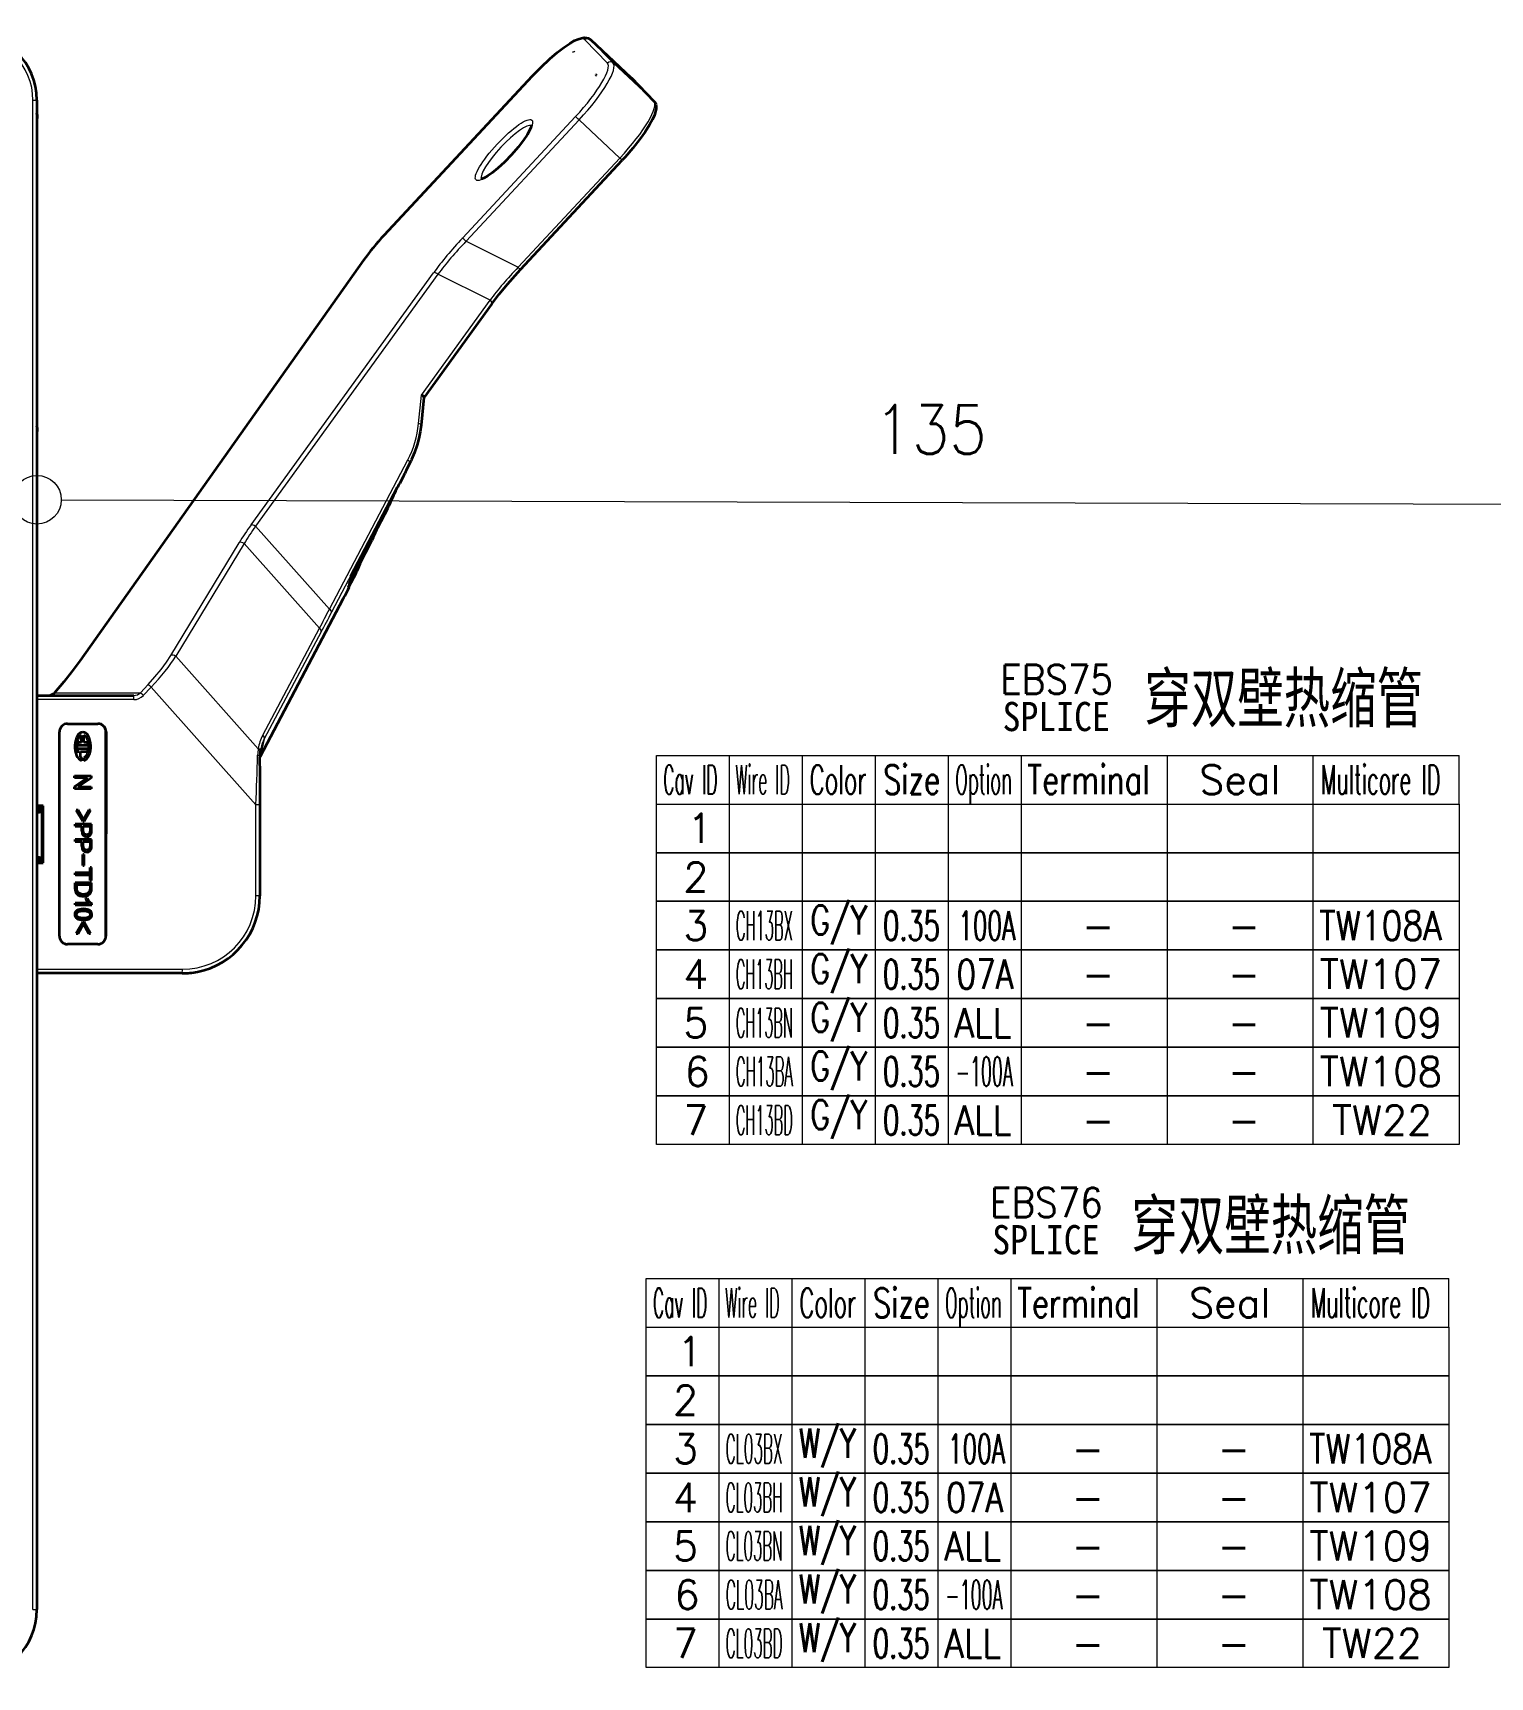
# Model space of a CAD drawing. Header units: inches. Extents: x 47316 to 59086, y 3141 to 11743.
# Drawn here: x 53734.3 to 53884, y 9673.9 to 9842.9 of the extents above; entities that cross this region are included whole.
import ezdxf

# ---------------------------------------------------------------- set-up
doc = ezdxf.new("R2010")
doc.units = ezdxf.units.IN
doc.header["$MEASUREMENT"] = 0
doc.styles.add('MtX_FangSong_GB2312', font='')
doc.styles.get("Standard").update_dxf_attribs({"font": ''})
doc.styles.get('MtX_FangSong_GB2312').set_extended_font_data('FangSong_GB2312')
doc.styles.get('Standard').set_extended_font_data('SimSun')
doc.linetypes.add('_VH_FELT_TAPE', pattern='A,0.4,-0.7,["FELT",Standard,S=0.3,R=0,X=-0.5,Y=-0.15],-0.7', length=1.8)

# ---------------------------------------------------------------- blocks, each defined once
blk = doc.blocks.new('3835D1078AAB')
at = {"lineweight": 13}
for p, q in [((-44.44, 135.1), (-44.79, 135.1)), ((-44.44, 135.1), (-44.44, 5.77)), ((-44.79, 80.22), (-57.24, 80.23)), ((-45.39, 80.22), (-45.46, 80.22)), ((-50.7, 77.39), (-50.7, 77.39)), ((-49.37, 75.53), (-49.37, 75.53)), ((-63.89, 73.93), (-63.55, 73.93)), ((-63.55, 73.93), (-63.55, 66.13)), ((-44.94, 70.81), (-44.95, 71.02)), ((-44.89, 70.81), (-44.87, 70.66)), ((-45.3, 66.26), (-45.09, 66.26)), ((-44.95, 66.61), (-44.95, 66.4)), ((-44.87, 66.76), (-44.89, 66.61)), ((-63.89, 66.13), (-63.55, 66.13)), ((-63.55, 66.13), (-54.56, 56.07)), ((-63.88, 62.07), (-63.93, 61.98)), ((-63.93, 61.98), (-71.03, 48.48)), ((-64.26, 60.5), (-63.93, 61.98)), ((-56.68, 53.42), (-63.75, 61.34)), ((-69.13, 51.33), (-64.26, 60.5)), ((-64.13, 60.18), (-69, 51.01)), ((-50.71, 59.89), (-50.7, 59.89)), ((-54.56, 56.07), (-53.9, 56.77)), ((-53.65, 56.54), (-54.31, 55.83)), ((-46.29, 56.54), (-53.65, 56.54)), ((-53.09, 57.13), (-44.79, 57.12)), ((-45.74, 56.77), (-45.74, 56.77)), ((-72.8, 19.45), (-48.52, 53.76)), ((-62.54, 43.76), (-56.68, 53.42)), ((-56.25, 53.34), (-62.11, 43.69)), ((-69, 51.01), (-62.54, 43.76)), ((-76.73, 36.87), (-70.02, 49.65)), ((-69.84, 49.37), (-76.55, 36.59)), ((-63.51, 42.28), (-69.84, 49.37)), ((-71.03, 48.48), (-71.43, 47.65)), ((-71.65, 46.58), (-75.65, 38.96)), ((-74.98, 40.43), (-71.58, 46.91)), ((-71.58, 46.93), (-74.84, 40.72)), ((-73.5, 43.44), (-71.52, 47.22)), ((-71.51, 47.24), (-73.37, 43.7)), ((-72.2, 46.08), (-71.46, 47.49)), ((-71.46, 47.51), (-72.09, 46.31)), ((-71.58, 46.91), (-71.65, 46.58)), ((-71.52, 47.22), (-71.58, 46.93)), ((-71.46, 47.49), (-71.51, 47.24)), ((-71.43, 47.65), (-71.46, 47.51)), ((-72.09, 46.31), (-72.2, 46.08)), ((-73.37, 43.7), (-73.5, 43.44)), ((-79.14, 20.68), (-63.51, 42.28)), ((-63.13, 42.16), (-78.76, 20.56)), ((-44.79, 42), (-44.8, 42)), ((-44.79, 42), (-44.8, 42)), ((-74.84, 40.72), (-74.98, 40.43)), ((-75.86, 38.63), (-76.14, 38.08)), ((-76.14, 38.08), (-76.13, 38.08)), ((-75.83, 38.64), (-75.86, 38.63)), ((-76.44, 37.46), (-76.73, 36.87)), ((-76.44, 37.46), (-76.57, 37.21)), ((-44.79, 33.81), (-44.8, 33.81)), ((-44.79, 33.81), (-44.8, 33.81)), ((-77.47, 33.47), (-77.72, 31.03)), ((-77.72, 31.03), (-83.6, 22.9)), ((-83.6, 22.9), (-79.14, 20.68)), ((-86, 20.09), (-94.72, 10.73)), ((-81.54, 17.86), (-86, 20.09)), ((-91.23, 7.46), (-81.54, 17.86)), ((-81.23, 17.58), (-90.92, 7.18)), ((-87.25, 3.68), (-74.54, 17.33)), ((-94.72, 10.73), (-91.23, 7.46)), ((-97.63, 5.84), (-95.7, 3.85)), ((-94.14, 2.57), (-97.63, 5.84)), ((-44.44, 5.77), (-44.79, 5.77)), ((-95.7, 3.85), (-92.2, 0.59)), ((-92.2, 0.59), (-94.14, 2.57)), ((-93.65, 2.59), (-91.71, 0.61))]:
    blk.add_line(p, q, dxfattribs=at)
at = {"lineweight": 35}
for p, q in [((-44.79, 5.77), (-44.79, 135.1)), ((-57.24, 80.58), (-44.79, 80.57)), ((-50, 78.09), (-47.41, 78.09)), ((-50.71, 59.89), (-50.7, 77.39)), ((-50.7, 77.39), (-50.7, 59.89)), ((-49.39, 77.17), (-48.83, 76.21)), ((-49.23, 77.17), (-49.39, 77.17)), ((-49.23, 77.17), (-48.77, 76.35)), ((-49.23, 77.17), (-49.23, 77.17)), ((-48.77, 76.35), (-49.23, 77.17)), ((-48.83, 76.21), (-48.71, 76.21)), ((-48.31, 77.17), (-48.77, 76.35)), ((-48.16, 77.17), (-48.71, 76.21)), ((-48.71, 76.21), (-48.16, 77.17)), ((-48.71, 76.21), (-48.71, 76.21)), ((-48.16, 77.17), (-48.31, 77.17)), ((-48.16, 77.17), (-48.16, 77.17)), ((-46.71, 77.39), (-46.72, 59.89)), ((-49.49, 74.71), (-49.49, 74.6)), ((-48.07, 74.71), (-49.49, 74.71)), ((-48.77, 76.01), (-48.77, 76.01)), ((-48.77, 75.85), (-48.77, 75.85)), ((-48.77, 75.22), (-48.77, 75.22)), ((-48.77, 75.06), (-48.77, 75.06)), ((-48.07, 74.71), (-48.07, 74.56)), ((-48.07, 74.71), (-48.07, 74.71)), ((-48.07, 74.56), (-48.07, 74.71)), ((-48.05, 75.54), (-48.05, 75.54)), ((-63.89, 66.13), (-63.89, 73.93)), ((-49.47, 73.31), (-49.47, 72.82)), ((-49.34, 72.98), (-49.34, 73.3)), ((-49.34, 73.3), (-49.34, 73.3)), ((-49.34, 72.98), (-49.34, 73.3)), ((-49.23, 74.56), (-48.07, 74.56)), ((-49.09, 74.14), (-48.95, 74.14)), ((-48.95, 74.14), (-48.94, 74.14)), ((-48.76, 73.98), (-48.78, 73.98)), ((-48.78, 73.82), (-48.78, 73.82)), ((-48.76, 73.98), (-48.76, 73.98)), ((-48.21, 73.29), (-48.21, 72.98)), ((-48.07, 74.56), (-48.07, 74.56)), ((-48.07, 73.3), (-48.07, 72.82)), ((-48.07, 73.3), (-48.07, 73.3)), ((-48.07, 72.82), (-48.07, 73.3)), ((-49.47, 72.82), (-48.07, 72.82)), ((-49.34, 72.63), (-49.47, 72.63)), ((-49.47, 72.63), (-49.47, 71.5)), ((-48.21, 72.98), (-49.34, 72.98)), ((-49.34, 72.63), (-49.34, 72.14)), ((-49.34, 72.63), (-49.34, 72.63)), ((-49.34, 72.14), (-49.34, 72.63)), ((-48.08, 72.14), (-49.34, 72.14)), ((-49.34, 71.98), (-49.34, 71.5)), ((-49.34, 71.98), (-48.08, 71.98)), ((-49.34, 71.5), (-49.34, 71.98)), ((-48.08, 72.14), (-48.07, 72.14)), ((-48.08, 71.98), (-48.08, 72.14)), ((-48.08, 71.98), (-48.07, 71.98)), ((-48.07, 72.82), (-48.07, 72.82)), ((-48.07, 72.14), (-48.07, 71.98)), ((-49.47, 71.5), (-49.34, 71.5)), ((-49.34, 71.5), (-49.34, 71.5)), ((-48.71, 71.33), (-48.83, 71.33)), ((-48.83, 71.33), (-48.83, 70.39)), ((-48.71, 71.33), (-48.71, 70.39)), ((-48.71, 71.33), (-48.71, 71.33)), ((-48.71, 70.39), (-48.71, 71.33)), ((-45.31, 71.12), (-45.31, 66.22)), ((-44.79, 71.12), (-45.31, 71.12)), ((-45.2, 70.87), (-45.21, 70.93)), ((-45.2, 70.87), (-45.21, 70.93)), ((-45.21, 66.52), (-45.21, 70.89)), ((-45.21, 66.53), (-45.21, 70.89)), ((-44.95, 71.02), (-44.79, 71.02)), ((-44.79, 70.81), (-44.94, 70.81)), ((-44.79, 70.81), (-44.94, 70.81)), ((-44.79, 70.68), (-44.87, 70.66)), ((-49.47, 69.71), (-49.47, 69.12)), ((-49.47, 69.12), (-48.07, 69.12)), ((-49.34, 69.28), (-49.34, 69.67)), ((-49.34, 69.28), (-49.34, 69.67)), ((-49.34, 69.67), (-49.34, 69.67)), ((-48.76, 69.28), (-49.34, 69.28)), ((-49.06, 70.19), (-49.06, 70.19)), ((-48.83, 70.39), (-48.71, 70.39)), ((-48.76, 69.67), (-48.76, 69.28)), ((-48.71, 70.39), (-48.71, 70.39)), ((-48.63, 69.69), (-48.63, 69.28)), ((-48.63, 69.69), (-48.63, 69.69)), ((-48.63, 69.28), (-48.63, 69.69)), ((-48.07, 69.28), (-48.63, 69.28)), ((-48.07, 69.28), (-48.07, 69.12)), ((-48.07, 69.28), (-48.07, 69.28)), ((-48.07, 69.12), (-48.07, 69.28)), ((-48.07, 69.12), (-48.07, 69.12)), ((-49.47, 68.4), (-49.47, 67.81)), ((-49.47, 67.81), (-48.07, 67.81)), ((-49.34, 67.97), (-49.34, 68.36)), ((-49.34, 67.97), (-49.34, 68.36)), ((-49.34, 68.36), (-49.34, 68.36)), ((-48.76, 67.97), (-49.34, 67.97)), ((-49.06, 68.88), (-49.06, 68.88)), ((-48.76, 68.36), (-48.76, 67.97)), ((-48.63, 68.38), (-48.63, 67.97)), ((-48.63, 68.38), (-48.63, 68.38)), ((-48.63, 67.97), (-48.63, 68.38)), ((-48.07, 67.97), (-48.63, 67.97)), ((-48.07, 67.97), (-48.07, 67.81)), ((-48.07, 67.97), (-48.07, 67.97)), ((-48.07, 67.81), (-48.07, 67.97)), ((-48.07, 67.81), (-48.07, 67.81)), ((-48.83, 67.55), (-49.39, 66.59)), ((-49.39, 66.59), (-49.23, 66.59)), ((-48.77, 67.41), (-49.23, 66.59)), ((-49.23, 66.59), (-48.78, 67.41)), ((-49.23, 66.59), (-49.23, 66.59)), ((-48.72, 67.55), (-48.83, 67.55)), ((-48.78, 67.41), (-48.32, 66.59)), ((-48.72, 67.55), (-48.71, 67.55)), ((-48.16, 66.59), (-48.72, 67.55)), ((-48.71, 67.55), (-48.16, 66.59)), ((-48.32, 66.59), (-48.16, 66.59)), ((-48.16, 66.59), (-48.16, 66.59)), ((-45.31, 66.22), (-44.79, 66.22)), ((-45.3, 66.22), (-45.3, 66.26)), ((-45.3, 66.22), (-45.3, 66.26)), ((-45.21, 66.48), (-45.2, 66.54)), ((-45.21, 66.48), (-45.2, 66.54)), ((-45.09, 66.26), (-45.09, 66.22)), ((-44.95, 66.61), (-44.79, 66.61)), ((-44.79, 66.4), (-44.95, 66.4)), ((-44.87, 66.76), (-44.79, 66.74)), ((-49.42, 64.6), (-49.42, 64.78)), ((-49.42, 64.78), (-48.02, 64.78)), ((-48.32, 64.6), (-49.42, 64.6)), ((-49.42, 63.86), (-48.32, 64.6)), ((-49.42, 63.66), (-49.42, 63.86)), ((-48.02, 63.66), (-49.42, 63.66)), ((-49.12, 63.84), (-48.02, 64.59)), ((-48.02, 64.59), (-49.12, 63.84)), ((-49.12, 63.84), (-48.02, 63.84)), ((-48.02, 64.59), (-48.02, 64.78)), ((-48.02, 64.78), (-48.02, 64.78)), ((-48.02, 64.78), (-48.02, 64.59)), ((-48.02, 64.59), (-48.02, 64.59)), ((-48.02, 63.66), (-48.02, 63.84)), ((-48.02, 63.84), (-48.02, 63.84)), ((-48.02, 63.84), (-48.02, 63.66)), ((-48.02, 63.66), (-48.02, 63.66)), ((-63.93, 61.98), (-63.88, 62.07)), ((-48.82, 62.36), (-48.81, 62.36)), ((-48.82, 62.11), (-48.82, 62.36)), ((-48.82, 62.11), (-48.81, 62.11)), ((-48.81, 62.36), (-48.81, 62.11)), ((-48.62, 62.36), (-48.62, 62.1)), ((-48.62, 62.36), (-48.62, 62.36)), ((-48.51, 62.04), (-48.51, 61.57)), ((-63.93, 61.98), (-71.03, 48.48)), ((-49.15, 61.57), (-49.15, 61.34)), ((-48.51, 61.57), (-49.15, 61.57)), ((-49.15, 61.34), (-48.29, 61.34)), ((-49.15, 61.03), (-49.15, 60.79)), ((-48.29, 61.03), (-49.15, 61.03)), ((-49.15, 60.79), (-48.82, 60.79)), ((-48.82, 60.79), (-48.82, 60.18)), ((-48.62, 60.79), (-48.62, 60.19)), ((-48.62, 60.79), (-48.29, 60.79)), ((-48.62, 60.19), (-48.62, 60.79)), ((-48.29, 61.34), (-48.29, 61.69)), ((-48.29, 61.34), (-48.28, 61.34)), ((-48.29, 61.03), (-48.29, 60.79)), ((-48.29, 61.03), (-48.29, 61.03)), ((-48.29, 60.79), (-48.29, 61.03)), ((-48.29, 60.79), (-48.29, 60.79)), ((-48.28, 61.69), (-48.28, 61.34)), ((-47.42, 59.19), (-50.01, 59.19)), ((-48.72, 59.91), (-48.72, 59.91)), ((-44.79, 56.77), (-53.08, 56.78)), ((-72.76, 19.48), (-48.49, 53.79)), ((-71.49, 47.54), (-71.13, 48.28)), ((-75.65, 38.96), (-71.66, 46.57)), ((-74.84, 40.72), (-71.58, 46.92)), ((-73.37, 43.7), (-71.52, 47.23)), ((-72.09, 46.31), (-71.47, 47.5)), ((-71.66, 46.57), (-71.65, 46.58)), ((-71.58, 46.92), (-71.58, 46.93)), ((-71.52, 47.23), (-71.51, 47.24)), ((-71.47, 47.5), (-71.46, 47.51)), ((-72.3, 45.88), (-72.19, 46.11)), ((-73.6, 43.24), (-73.47, 43.5)), ((-44.8, 42), (-44.8, 41.65)), ((-44.8, 42), (-44.8, 41.65)), ((-44.8, 41.65), (-44.79, 41.65)), ((-44.8, 41.65), (-44.79, 41.65)), ((-75.49, 39.26), (-75.4, 39.52)), ((-75.08, 40.23), (-74.94, 40.52)), ((-76.14, 38.07), (-75.87, 38.62)), ((-76.57, 37.21), (-76.83, 36.67)), ((-76.44, 37.46), (-76.57, 37.21)), ((-44.79, 34.16), (-44.8, 34.16)), ((-44.8, 33.81), (-44.8, 34.16)), ((-44.79, 34.16), (-44.8, 34.16)), ((-44.8, 33.81), (-44.8, 34.16)), ((-77.93, 31.25), (-77.69, 33.62)), ((-83.75, 23.22), (-77.93, 31.27)), ((-86.2, 20.28), (-94.92, 10.91)), ((-74.53, 17.33), (-87.25, 3.68)), ((-44.79, 14.84), (-44.79, 15.19)), ((-44.79, 14.84), (-44.79, 15.19)), ((-44.8, 7), (-44.8, 7.35)), ((-44.8, 7), (-44.8, 7.35)), ((-95.71, 3.86), (-97.64, 5.85)), ((-95.69, 3.85), (-95.71, 3.86)), ((-92.19, 0.58), (-95.69, 3.85)), ((-92.67, 3.6), (-92.71, 3.63)), ((-92.67, 3.6), (-92.69, 3.62)), ((-90.74, 1.61), (-90.77, 1.65)), ((-90.74, 1.61), (-90.76, 1.64)), ((-92.19, 0.58), (-92.18, 0.57))]:
    blk.add_line(p, q, dxfattribs=at)
for points in [[(-48.77, 76.01), (-48.94, 76.01), (-49.1, 75.98), (-49.24, 75.93), (-49.35, 75.86), (-49.43, 75.77), (-49.48, 75.66), (-49.49, 75.54)], [(-49.49, 75.54), (-49.47, 75.41), (-49.42, 75.29), (-49.33, 75.21), (-49.22, 75.14), (-49.09, 75.1), (-48.94, 75.07), (-48.77, 75.06)], [(-49.37, 75.53), (-49.35, 75.63), (-49.3, 75.72), (-49.2, 75.78), (-49.06, 75.83), (-48.92, 75.84), (-48.77, 75.85)], [(-48.77, 75.22), (-48.91, 75.23), (-49.03, 75.24), (-49.15, 75.27), (-49.26, 75.33), (-49.33, 75.41), (-49.36, 75.47), (-49.37, 75.53)], [(-48.77, 76.01), (-48.6, 76.01), (-48.44, 75.98), (-48.3, 75.93), (-48.19, 75.86), (-48.11, 75.77), (-48.07, 75.66), (-48.05, 75.54)], [(-48.05, 75.54), (-48.07, 75.67), (-48.12, 75.78), (-48.21, 75.87), (-48.32, 75.94), (-48.45, 75.98), (-48.6, 76.01), (-48.77, 76.01)], [(-48.77, 75.85), (-48.63, 75.85), (-48.51, 75.83), (-48.39, 75.8), (-48.28, 75.75), (-48.21, 75.67), (-48.19, 75.61), (-48.18, 75.54)], [(-48.05, 75.54), (-48.07, 75.41), (-48.12, 75.29), (-48.21, 75.2), (-48.32, 75.14), (-48.45, 75.09), (-48.6, 75.07), (-48.77, 75.06)], [(-48.77, 75.06), (-48.6, 75.07), (-48.45, 75.1), (-48.31, 75.14), (-48.2, 75.21), (-48.12, 75.31), (-48.07, 75.42), (-48.05, 75.54)], [(-48.18, 75.54), (-48.2, 75.44), (-48.25, 75.35), (-48.36, 75.29), (-48.49, 75.24), (-48.63, 75.23), (-48.77, 75.22)], [(-48.78, 73.98), (-48.92, 73.97), (-49.04, 73.94), (-49.14, 73.91), (-49.22, 73.86), (-49.33, 73.76), (-49.41, 73.63), (-49.45, 73.48), (-49.47, 73.31)], [(-49.34, 73.3), (-49.32, 73.46), (-49.26, 73.59), (-49.17, 73.69), (-49.06, 73.76), (-48.92, 73.8), (-48.78, 73.82)], [(-49.34, 73.3), (-49.31, 73.46), (-49.26, 73.59), (-49.17, 73.69), (-49.06, 73.76), (-48.92, 73.8), (-48.78, 73.82)], [(-48.78, 73.82), (-48.6, 73.8), (-48.45, 73.75), (-48.34, 73.68), (-48.27, 73.58), (-48.22, 73.44), (-48.21, 73.29)], [(-48.76, 73.98), (-48.57, 73.97), (-48.39, 73.92), (-48.27, 73.84), (-48.17, 73.73), (-48.11, 73.58), (-48.08, 73.42), (-48.07, 73.3)], [(-48.07, 73.3), (-48.09, 73.49), (-48.13, 73.66), (-48.21, 73.78), (-48.32, 73.88), (-48.47, 73.94), (-48.64, 73.98), (-48.76, 73.98)], [(-49.06, 70.19), (-49.2, 70.16), (-49.32, 70.09), (-49.38, 70.02), (-49.43, 69.93), (-49.46, 69.83), (-49.47, 69.71)], [(-49.34, 69.67), (-49.33, 69.78), (-49.29, 69.89), (-49.23, 69.96), (-49.16, 70), (-49.06, 70.02)], [(-49.34, 69.67), (-49.33, 69.78), (-49.29, 69.89), (-49.23, 69.96), (-49.16, 70), (-49.06, 70.02)], [(-49.06, 70.02), (-48.96, 70), (-48.87, 69.96), (-48.81, 69.89), (-48.77, 69.79), (-48.76, 69.67)], [(-49.06, 68.88), (-49.2, 68.85), (-49.32, 68.78), (-49.38, 68.71), (-49.43, 68.63), (-49.46, 68.52), (-49.47, 68.4)], [(-49.34, 68.36), (-49.33, 68.47), (-49.29, 68.58), (-49.24, 68.65), (-49.16, 68.69), (-49.06, 68.71)], [(-49.34, 68.36), (-49.33, 68.47), (-49.29, 68.58), (-49.23, 68.65), (-49.16, 68.69), (-49.06, 68.71)], [(-49.06, 68.71), (-48.96, 68.69), (-48.87, 68.65), (-48.81, 68.58), (-48.77, 68.48), (-48.76, 68.36)], [(-48.49, 53.79), (-47.82, 54.69), (-47.08, 55.61), (-46.28, 56.54)], [(-77.69, 33.62), (-77.62, 34.19), (-77.51, 34.76), (-77.36, 35.31), (-77.14, 35.95), (-76.88, 36.57), (-76.83, 36.67)], [(-77.93, 31.25), (-77.93, 31.21), (-77.9, 31.16), (-77.86, 31.11), (-77.72, 31.03)], [(-83.75, 23.22), (-84.39, 22.38), (-85.1, 21.52), (-85.97, 20.52), (-86.2, 20.28)], [(-87.15, 7.9), (-87.1, 8.11), (-86.98, 8.37), (-86.78, 8.74), (-86.47, 9.2), (-86.02, 9.79), (-85.45, 10.44), (-84.85, 11.07), (-84.28, 11.59), (-83.78, 12), (-83.41, 12.26), (-83.12, 12.42), (-82.92, 12.51), (-82.81, 12.53)], [(-97.64, 5.85), (-97.73, 5.97), (-97.79, 6.11), (-97.82, 6.28), (-97.82, 6.48), (-97.78, 6.73), (-97.68, 7.04), (-97.5, 7.43), (-97.26, 7.89), (-96.89, 8.47), (-96.44, 9.1), (-95.84, 9.87), (-95.17, 10.64), (-94.92, 10.91)], [(-87.25, 3.68), (-87.97, 2.93), (-88.71, 2.24), (-89.36, 1.68), (-89.91, 1.26), (-90.43, 0.91), (-90.84, 0.67), (-91.14, 0.54), (-91.42, 0.45), (-91.65, 0.41), (-91.85, 0.42), (-92, 0.46), (-92.16, 0.55), (-92.18, 0.57)]]:
    blk.add_lwpolyline(points, dxfattribs=at)
at = {"lineweight": 13}
for points in [[(-54.31, 55.83), (-54.89, 55.19), (-55.42, 54.54), (-55.88, 53.91), (-56.25, 53.34)], [(-76.13, 38.08), (-76.13, 38.08), (-76.13, 38.08), (-76.14, 38.06), (-76.21, 37.91), (-76.44, 37.46)], [(-75.65, 38.96), (-75.82, 38.65), (-75.82, 38.64), (-75.83, 38.64)]]:
    blk.add_lwpolyline(points, dxfattribs=at)
at = {"lineweight": 35}
for centre, radius, start, end in [((-39.02, 135.1), 5.77, 90, 180), ((-57.24, 73.93), 6.65, 101.2348, 179.9841), ((702.12, 65.72), 766.02, 179.96933, 180.27517), ((-67.21, 62.02), 3.32, 351.8313, 0.3324), ((-48.75, 61.75), 0.381, 50.3816, 69.0043), ((-67.14, 62.01), 3.25, 347.4601, 351.7888), ((-45.76, 56.06), 0.714, 94.7505, 137.4596), ((-45.74, 55.98), 0.791, 90.2535, 95.5321), ((-63.85, 44.71), 8.11, 152.2772, 153.8427), ((-68.81, 45.47), 3.12, 152.5939, 166.3337), ((-68.75, 45.78), 3.12, 152.5951, 165.3952), ((-68.7, 46.05), 3.12, 152.596, 164.5322), ((-69.15, 46.39), 2.61, 153.838, 162.4033), ((-69.14, 46.39), 2.62, 151.0981, 153.8418), ((-64.3, 41.96), 8.91, 153.8855, 159.5465), ((-64.47, 42.31), 8.61, 152.3198, 153.8305), ((-65.75, 39.71), 8.61, 152.3198, 153.8305), ((-65.58, 39.31), 8.93, 153.8901, 160.0327), ((-44.12, 42), 0.683, 169.7151, 179.986), ((-44.12, 42), 0.683, 170.0148, 179.986), ((-67.11, 36.31), 8.88, 153.8614, 158.8692), ((-67.25, 36.75), 8.56, 152.3151, 153.8341), ((-96.83, 48.11), 23, 332.4116, 334.0452), ((-75.83, 37.92), 0.352, 153.8426, 167.3703), ((-75.55, 38.46), 0.356, 125.4413, 153.8354), ((-85.91, 44.27), 11.55, 330.9948, 332.6379), ((-44.12, 33.81), 0.684, 179.9795, 191.3948), ((-44.12, 33.81), 0.683, 179.9793, 191.1675), ((-44.09, 15.19), 0.706, 174.3707, 179.9873), ((-44.09, 15.19), 0.706, 174.8245, 179.9873), ((-44.09, 7), 0.706, 179.981, 187.4144), ((-44.09, 7), 0.706, 179.981, 187.0776), ((-39.02, 5.77), 5.77, 180, 270)]:
    blk.add_arc(centre, radius, start, end, dxfattribs=at)
at = {"lineweight": 13}
for centre, radius, start, end in [((692.32, 37.77), 756.4, 177.85169, 178.17202), ((-67.08, 62), 3.19, 331.9722, 347.4736), ((-67.26, 61.84), 3.55, 332.0533, 351.8489), ((-67.56, 62.02), 3.87, 349.7711, 358.1711), ((-53.09, 56.01), 1.12, 89.7134, 136.6376), ((-53.09, 55.98), 0.791, 89.4814, 135.1152), ((-45.76, 56.04), 0.734, 94.3777, 136.7722), ((-46.29, 56.55), 0.0123, 241.4998, 299.5332), ((-45.74, 55.95), 0.825, 90.242, 95.3115), ((285.4, -136.9), 401.41, 152.0355, 152.3064), ((259.27, -117.97), 369.21, 152.7629, 153.0475), ((-63.89, 44.73), 8.06, 152.2742, 153.8339), ((-64.7, 42.15), 8.47, 152.3126, 153.8361), ((-64.64, 42.4), 8.42, 152.3079, 153.8359), ((-65.92, 39.79), 8.42, 152.3079, 153.8359), ((-80.82, 54.69), 21.3, 324.3807, 329.146), ((-81.58, 55.61), 22.83, 323.9169, 328.5277), ((-66, 39.51), 8.47, 152.3126, 153.8361), ((-75.32, 39.49), 0.0795, 161.9457, 207.1672), ((-67.48, 36.49), 8.47, 152.3126, 153.8365), ((-67.38, 36.81), 8.42, 152.3079, 153.8365), ((-76.13, 38.07), 0.0143, 116.1145, 154.0673), ((-75.85, 38.61), 0.0262, 126.2665, 154.1491), ((-69.43, 33.03), 8.25, 152.2918, 153.8393), ((-79.1, 27.59), 10.19, 225.8437, 227.3778), ((-39.02, 5.77), 5.43, 180, 270)]:
    blk.add_arc(centre, radius, start, end, dxfattribs=at)
at = {"lineweight": 35}
for centre, major_axis, ratio, start_param, end_param in [((-57.24, 73.93), (0, -6.65), 0.999937, 3.141652, 3.338001), ((-50, 77.39), (0, 0.7), 0.999937, 0.000059, 1.570855), ((-50, 77.39), (0, -0.7), 0.999937, 3.141652, 4.712448), ((-47.41, 77.39), (0, 0.7), 0.999937, 4.712448, 6.283244), ((-82.89, -40.56), (33.34, 115.18), 0.065774, 6.208978, 6.273877), ((-52.84, 30.78), (3.44, 43.85), 0.0786, 6.139275, 6.229592), ((-52.84, 30.78), (3.44, 43.85), 0.078599, 6.139276, 6.229592), ((-44.94, 71.16), (0, -0.35), 0.999937, 4.808912, 6.283244), ((-44.94, 71.16), (0, -0.35), 0.999937, 4.808997, 6.283252), ((-44.87, 71.01), (0.238, 0.316), 0.759264, 2.481652, 3.923973), ((-44.87, 71.01), (0.238, 0.316), 0.759264, 2.509283, 3.923974), ((-44.95, 71.16), (0, 0.14), 0.999937, 1.814238, 3.141659), ((-200.11, -102.76), (151.34, 172.85), 0.038196, 6.240757, 6.315249), ((-200.11, -102.76), (151.34, 172.85), 0.038196, 6.240757, 6.315249), ((-200.11, -104.07), (151.34, 172.85), 0.038196, 6.240757, 6.315249), ((-200.11, -104.07), (151.34, 172.85), 0.038196, 6.240757, 6.315249), ((-44.95, 66.26), (0, -0.35), 0.999937, 3.141652, 4.712448), ((-44.95, 66.26), (0, -0.35), 0.999937, 3.141659, 4.712456), ((-44.87, 66.41), (-0.238, 0.316), 0.759267, 5.500806, 6.915537), ((-44.87, 66.41), (-0.238, 0.316), 0.759267, 5.500808, 6.943269), ((-44.95, 66.26), (0, 0.14), 0.999937, 0.000067, 1.570863), ((-48.72, 61.14), (0, 1.23), 0.551843, 0.14209, 3.141593), ((-48.72, 61.14), (0, 0.978), 0.53682, 0.184359, 2.95739), ((-48.72, 61.14), (0, 0.978), 0.53682, 0.184359, 2.95739), ((-48.72, 61.14), (0, 1.23), 0.551843, 3.141593, 6.131752), ((-48.72, 61.14), (0, 1.23), 0.551843, 3.141593, 6.131752), ((-48.72, 61.14), (0, 0.978), 0.536827, 3.338241, 5.308266), ((-50.01, 59.89), (0, 0.7), 0.999937, 1.570855, 3.141652), ((-50, 59.89), (0, -0.7), 0.999937, 4.712448, 6.283244), ((-47.42, 59.89), (0, 0.7), 0.999937, 3.141652, 4.712448), ((-75.44, 18.11), (3.68, 3.94), 0.222001, 4.721974, 5.265963), ((-90.05, 6.42), (2.63, 2.81), 0.219418, 3.099584, 3.141591), ((-90.05, 6.42), (2.63, 2.81), 0.219418, 3.141591, 3.163147), ((-88.12, 4.44), (2.63, 2.81), 0.219418, 3.099584, 3.141591), ((-88.12, 4.44), (2.63, 2.81), 0.219418, 3.141591, 3.163147)]:
    blk.add_ellipse(centre, major_axis=major_axis, ratio=ratio, start_param=start_param, end_param=end_param, dxfattribs=at)
at = {"lineweight": 13}
for centre, major_axis, ratio, start_param, end_param in [((-57.24, 80.23), (0, 0.35), 0.011239, 0, 1.57074), ((-57.25, 73.93), (0, 6.3), 0.999937, 0.000059, 1.570855), ((-63.53, 62.04), (-0.35, -0.002), 0.445584, 6.27063, 7.378827), ((-63.57, 61.5), (-0.346, 0.05), 0.587803, 6.278501, 7.388855), ((-63.95, 60.34), (-0.309, 0.164), 0.666348, 0.017695, 1.324064), ((-53.9, 56.77), (0.256, -0.239), 0.007658, 4.704162, 6.061961), ((-53.08, 57.13), (0, -0.35), 0.011239, 4.712388, 6.283185), ((-44.87, 55.66), (5.23, 5.77), 0.211277, 1.610068, 2.090025), ((-53.86, 55.33), (3.36, 3.58), 0.207949, 1.559191, 2.315105), ((-54.56, 56.07), (0.256, -0.239), 0.007658, 4.704162, 6.061961), ((-48.77, 53.99), (-0.286, 0.202), 0.516134, 2.882527, 3.141692), ((-56.5, 53.58), (0.299, -0.182), 0.673615, 4.503785, 5.981763), ((-68.82, 51.17), (-0.309, 0.164), 0.666348, 0.017695, 1.324064), ((-69.71, 49.49), (-0.31, 0.163), 0.469224, 0.014941, 1.390013), ((-71.89, 45.92), (-0.31, 0.163), 0.4503, 0.014777, 0.643747), ((-62.35, 43.92), (0.299, -0.182), 0.673615, 4.503785, 5.981763), ((-73.19, 43.28), (0.31, -0.163), 0.4503, 3.156369, 3.833908), ((-63.38, 42.4), (0.284, -0.205), 0.485544, 4.599911, 6.029483), ((-74.67, 40.27), (0.31, -0.163), 0.4503, 3.156369, 3.876927), ((-75.82, 37.92), (0.102, 0.335), 0.99991, 1.389233, 1.60619), ((-75.82, 37.92), (0.102, 0.335), 0.99991, 1.389233, 1.517976), ((-75.55, 38.47), (-0.072, 0.342), 0.999855, 0.424019, 0.886134), ((-75.51, 38.48), (-0.072, 0.342), 0.999855, 0.765012, 0.886134), ((-76.42, 36.71), (0.31, -0.163), 0.469224, 3.156533, 4.531605), ((-68.03, 30.94), (-6.65, 7.98), 0.848795, 0.338063, 0.693345), ((-77.34, 33.58), (-0.348, 0.035), 0.383972, 0.000001, 1.224999), ((-87.16, 21.1), (5.07, 5.28), 0.209834, 4.722784, 5.253183), ((-83.47, 23.02), (-0.284, 0.205), 0.485544, 6.27653, 7.741503), ((-82.7, 18.87), (5.07, 5.28), 0.209825, 4.722758, 5.253182), ((-82.45, 18.64), (5.22, 5.59), 0.210678, 4.719669, 5.250356), ((-79.01, 20.79), (0.284, -0.205), 0.485544, 4.599911, 6.029483), ((-75.41, 18.09), (-3.59, -3.84), 0.219418, 1.578646, 2.128249), ((-73.04, 19.68), (-0.286, 0.202), 0.516134, 2.882527, 3.141692), ((-81.48, 17.81), (0.256, -0.239), 0.007658, 4.491165, 6.061961), ((-74.79, 17.57), (-0.256, 0.239), 0.007658, 2.920369, 3.136315), ((-84.79, 10.04), (2.39, 2.56), 0.219418, 3.14654, 9.429725), ((-85.04, 10.27), (2.15, 2.3), 0.219418, 3.224367, 6.200418), ((-93.8, 9.92), (-3.82, -4.09), 0.219418, 4.720239, 6.272958), ((-94.66, 10.67), (-0.256, 0.239), 0.007658, 6.277908, 7.632758), ((-90.3, 6.65), (3.82, 4.09), 0.219418, 1.578646, 3.131366), ((-90.05, 6.42), (-3.59, -3.84), 0.219418, 4.720239, 6.272958), ((-91.17, 7.41), (0.256, -0.239), 0.007658, 4.491165, 6.061961), ((-97.39, 6.09), (-0.251, -0.244), 0.97558, 6.283065, 6.328627), ((-95.46, 4.11), (-0.251, -0.244), 0.97558, 6.283065, 6.328627), ((-91.86, 7.94), (-3.82, -4.09), 0.219418, 6.272958, 6.283185), ((-88.12, 4.44), (-3.59, -3.84), 0.219418, 6.272958, 7.861831), ((-87.5, 3.92), (-0.256, 0.239), 0.007658, 2.920369, 3.136315), ((-93.9, 2.83), (0.251, 0.244), 0.97558, 3.187035, 4.757831), ((-91.96, 0.84), (0.251, 0.244), 0.97558, 3.187035, 4.757831), ((-88.37, 4.67), (3.82, 4.09), 0.219418, 3.131366, 3.141593)]:
    blk.add_ellipse(centre, major_axis=major_axis, ratio=ratio, start_param=start_param, end_param=end_param, dxfattribs=at)

msp = doc.modelspace()

# ---------------------------------------------------------------- linework, layer by layer
at = {"color": 0, "linetype": '_VH_FELT_TAPE', "lineweight": 15, "ltscale": 5}
msp.add_line((53737.19, 9794.92), (53914.55, 9794.39), dxfattribs=at)
at = {"color": 0, "linetype": 'Continuous', "lineweight": 15}
for p, q in [((53798.38, 9768.65), (53880.88, 9768.65)), ((53798.38, 9763.65), (53798.38, 9768.65)), ((53798.38, 9763.65), (53880.88, 9763.65)), ((53797.32, 9714.86), (53879.82, 9714.86)), ((53797.32, 9709.86), (53797.32, 9714.86)), ((53797.32, 9709.86), (53879.82, 9709.86))]:
    msp.add_line(p, q, dxfattribs=at)
at = {"color": 7, "linetype": 'Continuous', "lineweight": 15}
for p, q in [((53805.88, 9763.65), (53805.88, 9768.65)), ((53813.38, 9763.65), (53813.38, 9768.65)), ((53820.88, 9763.65), (53820.88, 9768.65)), ((53828.38, 9763.65), (53828.38, 9768.65)), ((53835.88, 9763.65), (53835.88, 9768.65)), ((53850.88, 9763.65), (53850.88, 9768.65)), ((53865.88, 9763.65), (53865.88, 9768.65)), ((53880.88, 9763.65), (53880.88, 9768.65)), ((53804.82, 9709.86), (53804.82, 9714.86)), ((53812.32, 9709.86), (53812.32, 9714.86)), ((53819.82, 9709.86), (53819.82, 9714.86)), ((53827.32, 9709.86), (53827.32, 9714.86)), ((53834.82, 9709.86), (53834.82, 9714.86)), ((53849.82, 9709.86), (53849.82, 9714.86)), ((53864.82, 9709.86), (53864.82, 9714.86)), ((53879.82, 9709.86), (53879.82, 9714.86))]:
    msp.add_line(p, q, dxfattribs=at)
at = {"color": 102, "linetype": 'Continuous', "lineweight": 15}
for p, q in [((53805.88, 9758.65), (53805.88, 9763.65)), ((53813.38, 9758.65), (53813.38, 9763.65)), ((53820.88, 9758.65), (53820.88, 9763.65)), ((53828.38, 9758.65), (53828.38, 9763.65)), ((53835.88, 9758.65), (53835.88, 9763.65)), ((53850.88, 9758.65), (53850.88, 9763.65)), ((53865.88, 9758.65), (53865.88, 9763.65)), ((53805.88, 9753.65), (53805.88, 9758.65)), ((53813.38, 9753.65), (53813.38, 9758.65)), ((53820.88, 9753.65), (53820.88, 9758.65)), ((53828.38, 9753.65), (53828.38, 9758.65)), ((53835.88, 9753.65), (53835.88, 9758.65)), ((53850.88, 9753.65), (53850.88, 9758.65)), ((53865.88, 9753.65), (53865.88, 9758.65)), ((53805.88, 9748.65), (53805.88, 9753.65)), ((53813.38, 9748.65), (53813.38, 9753.65)), ((53820.88, 9748.65), (53820.88, 9753.65)), ((53828.38, 9748.65), (53828.38, 9753.65)), ((53835.88, 9748.65), (53835.88, 9753.65)), ((53850.88, 9748.65), (53850.88, 9753.65)), ((53865.88, 9748.65), (53865.88, 9753.65)), ((53805.88, 9743.65), (53805.88, 9748.65)), ((53813.38, 9743.65), (53813.38, 9748.65)), ((53820.88, 9743.65), (53820.88, 9748.65)), ((53828.38, 9743.65), (53828.38, 9748.65)), ((53835.88, 9743.65), (53835.88, 9748.65)), ((53850.88, 9743.65), (53850.88, 9748.65)), ((53865.88, 9743.65), (53865.88, 9748.65)), ((53805.88, 9738.65), (53805.88, 9743.65)), ((53813.38, 9738.65), (53813.38, 9743.65)), ((53820.88, 9738.65), (53820.88, 9743.65)), ((53828.38, 9738.65), (53828.38, 9743.65)), ((53835.88, 9738.65), (53835.88, 9743.65)), ((53850.88, 9738.65), (53850.88, 9743.65)), ((53865.88, 9738.65), (53865.88, 9743.65)), ((53805.88, 9733.65), (53805.88, 9738.65)), ((53813.38, 9733.65), (53813.38, 9738.65)), ((53820.88, 9733.65), (53820.88, 9738.65)), ((53828.38, 9733.65), (53828.38, 9738.65)), ((53835.88, 9733.65), (53835.88, 9738.65)), ((53850.88, 9733.65), (53850.88, 9738.65)), ((53865.88, 9733.65), (53865.88, 9738.65)), ((53805.88, 9728.65), (53805.88, 9733.65)), ((53813.38, 9728.65), (53813.38, 9733.65)), ((53820.88, 9728.65), (53820.88, 9733.65)), ((53828.38, 9728.65), (53828.38, 9733.65)), ((53835.88, 9728.65), (53835.88, 9733.65)), ((53850.88, 9728.65), (53850.88, 9733.65)), ((53865.88, 9728.65), (53865.88, 9733.65)), ((53804.82, 9704.86), (53804.82, 9709.86)), ((53812.32, 9704.86), (53812.32, 9709.86)), ((53819.82, 9704.86), (53819.82, 9709.86)), ((53827.32, 9704.86), (53827.32, 9709.86)), ((53834.82, 9704.86), (53834.82, 9709.86)), ((53849.82, 9704.86), (53849.82, 9709.86)), ((53864.82, 9704.86), (53864.82, 9709.86)), ((53804.82, 9699.86), (53804.82, 9704.86)), ((53812.32, 9699.86), (53812.32, 9704.86)), ((53819.82, 9699.86), (53819.82, 9704.86)), ((53827.32, 9699.86), (53827.32, 9704.86)), ((53834.82, 9699.86), (53834.82, 9704.86)), ((53849.82, 9699.86), (53849.82, 9704.86)), ((53864.82, 9699.86), (53864.82, 9704.86)), ((53804.82, 9694.86), (53804.82, 9699.86)), ((53812.32, 9694.86), (53812.32, 9699.86)), ((53819.82, 9694.86), (53819.82, 9699.86)), ((53827.32, 9694.86), (53827.32, 9699.86)), ((53834.82, 9694.86), (53834.82, 9699.86)), ((53849.82, 9694.86), (53849.82, 9699.86)), ((53864.82, 9694.86), (53864.82, 9699.86)), ((53804.82, 9689.86), (53804.82, 9694.86)), ((53812.32, 9689.86), (53812.32, 9694.86)), ((53819.82, 9689.86), (53819.82, 9694.86)), ((53827.32, 9689.86), (53827.32, 9694.86)), ((53834.82, 9689.86), (53834.82, 9694.86)), ((53849.82, 9689.86), (53849.82, 9694.86)), ((53864.82, 9689.86), (53864.82, 9694.86)), ((53804.82, 9684.86), (53804.82, 9689.86)), ((53812.32, 9684.86), (53812.32, 9689.86)), ((53819.82, 9684.86), (53819.82, 9689.86)), ((53827.32, 9684.86), (53827.32, 9689.86)), ((53834.82, 9684.86), (53834.82, 9689.86)), ((53849.82, 9684.86), (53849.82, 9689.86)), ((53864.82, 9684.86), (53864.82, 9689.86)), ((53804.82, 9679.86), (53804.82, 9684.86)), ((53812.32, 9679.86), (53812.32, 9684.86)), ((53819.82, 9679.86), (53819.82, 9684.86)), ((53827.32, 9679.86), (53827.32, 9684.86)), ((53834.82, 9679.86), (53834.82, 9684.86)), ((53849.82, 9679.86), (53849.82, 9684.86)), ((53864.82, 9679.86), (53864.82, 9684.86)), ((53804.82, 9674.86), (53804.82, 9679.86)), ((53812.32, 9674.86), (53812.32, 9679.86)), ((53819.82, 9674.86), (53819.82, 9679.86)), ((53827.32, 9674.86), (53827.32, 9679.86)), ((53834.82, 9674.86), (53834.82, 9679.86)), ((53849.82, 9674.86), (53849.82, 9679.86)), ((53864.82, 9674.86), (53864.82, 9679.86))]:
    msp.add_line(p, q, dxfattribs=at)
at = {"color": 0, "linetype": 'Continuous', "lineweight": 15}
for points in [[(53798.38, 9758.65), (53798.38, 9763.65), (53880.88, 9763.65), (53880.88, 9758.65)], [(53798.38, 9753.65), (53798.38, 9758.65), (53880.88, 9758.65), (53880.88, 9753.65)], [(53798.38, 9748.65), (53798.38, 9753.65), (53880.88, 9753.65), (53880.88, 9748.65)], [(53798.38, 9743.65), (53798.38, 9748.65), (53880.88, 9748.65), (53880.88, 9743.65)], [(53798.38, 9738.65), (53798.38, 9743.65), (53880.88, 9743.65), (53880.88, 9738.65)], [(53798.38, 9733.65), (53798.38, 9738.65), (53880.88, 9738.65), (53880.88, 9733.65)], [(53798.38, 9728.65), (53798.38, 9733.65), (53880.88, 9733.65), (53880.88, 9728.65)], [(53797.32, 9704.86), (53797.32, 9709.86), (53879.82, 9709.86), (53879.82, 9704.86)], [(53797.32, 9699.86), (53797.32, 9704.86), (53879.82, 9704.86), (53879.82, 9699.86)], [(53797.32, 9694.86), (53797.32, 9699.86), (53879.82, 9699.86), (53879.82, 9694.86)], [(53797.32, 9689.86), (53797.32, 9694.86), (53879.82, 9694.86), (53879.82, 9689.86)], [(53797.32, 9684.86), (53797.32, 9689.86), (53879.82, 9689.86), (53879.82, 9684.86)], [(53797.32, 9679.86), (53797.32, 9684.86), (53879.82, 9684.86), (53879.82, 9679.86)], [(53797.32, 9674.86), (53797.32, 9679.86), (53879.82, 9679.86), (53879.82, 9674.86)]]:
    msp.add_lwpolyline(points, close=True, dxfattribs=at)
msp.add_circle((53734.69, 9794.93), 2.5, dxfattribs=at)

# ---------------------------------------------------------------- block references
at = {"color": 0, "lineweight": 15, "xscale": 1.200000000000728, "yscale": 1.200000000000728, "zscale": 1.200000000000728, "rotation": 180}
msp.add_blockref('3835D1078AAB', (53680.94, 9842.94), dxfattribs=at)

# ---------------------------------------------------------------- texts
at = {"lineweight": 15, "style": 'MtX_FangSong_GB2312', "width": 0.7}
for p in [(53848.51, 9772.07), (53847.18, 9717.89)]:
    msp.add_text('穿双壁热缩管', height=5, dxfattribs=at).set_placement(p)
at = {"color": 7, "linetype": '_VH_FELT_TAPE', "lineweight": 18, "ltscale": 5, "insert": (53820.76, 9804.67), "char_height": 5, "width": 12.8571, "attachment_point": 1, "rotation": 359.829}
msp.add_mtext('\\Fromans.shx;\\W0.9000000000;\\T1.0000000000;\\o\\l135', dxfattribs=at)
at = {"color": 6, "linetype": 'Continuous', "lineweight": 20, "char_height": 3, "attachment_point": 1}
for s, insert, width in [('\\Fromans.shx;\\W0.9000000000;\\T1.0000000000;\\o\\lEBS75', (53833.71, 9777.97), 12.8571), ('\\f黑体|b0|i0|c1|p0;\\W0.9000000000;\\T1.0000000000;\\o\\lSPLICE', (53833.94, 9774.15), 11.6494), ('\\Fromans.shx;\\W0.9000000000;\\T1.0000000000;\\o\\lEBS76', (53832.66, 9724.18), 12.8571), ('\\f黑体|b0|i0|c1|p0;\\W0.9000000000;\\T1.0000000000;\\o\\lSPLICE', (53832.88, 9720.36), 11.6494)]:
    msp.add_mtext(s, dxfattribs=dict(at, insert=insert, width=width))
at = {"color": 7, "linetype": 'Continuous', "lineweight": 15, "char_height": 3, "attachment_point": 1}
for s, insert, width in [('\\Fromans.shx;\\W0.4026548673;\\T1.0000000000;\\o\\lWire ID', (53806.49, 9767.65), 6.5), ('\\Fromans.shx;\\W0.7222222222;\\T1.0000000000;\\o\\lSize', (53821.68, 9767.65), 6.5), ('\\Fromans.shx;\\W0.4595959596;\\T1.0000000000;\\o\\lOption', (53829.07, 9767.65), 6.5), ('\\Fromans.shx;\\W0.7480916031;\\T1.0000000000;\\o\\lTerminal', (53836.48, 9767.65), 14), ('\\Fromans.shx;\\W0.5185185185;\\T1.0000000000;\\o\\lMulticore ID', (53866.67, 9767.65), 14), ('\\Fromans.shx;\\W0.4292452830;\\T1.0000000000;\\o\\lCav ID', (53799.06, 9767.65), 6.5), ('\\Fromans.shx;\\W0.5687500000;\\T1.0000000000;\\o\\lColor', (53814.12, 9767.65), 6.5), ('\\Fromans.shx;\\W1.0000000000;\\T1.0000000000;\\o\\lSeal', (53854.16, 9767.65), 9.2857), ('\\Fromans.shx;\\W1.0000000000;\\T1.0000000000;\\o\\l1', (53801.55, 9762.65), 2.8571), ('\\Fromans.shx;\\W1.0000000000;\\T1.0000000000;\\o\\l2', (53801.13, 9757.65), 2.8571), ('\\Fromans.shx;\\W1.0000000000;\\T1.0000000000;\\o\\l3', (53801.13, 9752.65), 2.8571), ('\\Fromans.shx;\\W1.0000000000;\\T1.0000000000;\\o\\l4', (53801.13, 9747.65), 2.8571), ('\\Fromans.shx;\\W1.0000000000;\\T1.0000000000;\\o\\l5', (53801.13, 9742.65), 2.8571), ('\\Fromans.shx;\\W1.0000000000;\\T1.0000000000;\\o\\l6', (53801.27, 9737.65), 2.8571), ('\\Fromans.shx;\\W1.0000000000;\\T1.0000000000;\\o\\l7', (53801.13, 9732.65), 2.8571), ('\\Fromans.shx;\\W0.4292452830;\\T1.0000000000;\\o\\lCav ID', (53798, 9713.86), 6.5), ('\\Fromans.shx;\\W0.4026548673;\\T1.0000000000;\\o\\lWire ID', (53805.44, 9713.86), 6.5), ('\\Fromans.shx;\\W0.5687500000;\\T1.0000000000;\\o\\lColor', (53813.06, 9713.86), 6.5), ('\\Fromans.shx;\\W0.7222222222;\\T1.0000000000;\\o\\lSize', (53820.63, 9713.86), 6.5), ('\\Fromans.shx;\\W0.4595959596;\\T1.0000000000;\\o\\lOption', (53828.02, 9713.86), 6.5), ('\\Fromans.shx;\\W0.7480916031;\\T1.0000000000;\\o\\lTerminal', (53835.43, 9713.86), 14), ('\\Fromans.shx;\\W1.0000000000;\\T1.0000000000;\\o\\lSeal', (53853.11, 9713.86), 9.2857), ('\\Fromans.shx;\\W0.5185185185;\\T1.0000000000;\\o\\lMulticore ID', (53865.62, 9713.86), 14), ('\\Fromans.shx;\\W1.0000000000;\\T1.0000000000;\\o\\l1', (53800.5, 9708.86), 2.8571), ('\\Fromans.shx;\\W1.0000000000;\\T1.0000000000;\\o\\l2', (53800.07, 9703.86), 2.8571), ('\\Fromans.shx;\\W1.0000000000;\\T1.0000000000;\\o\\l3', (53800.07, 9698.86), 2.8571), ('\\Fromans.shx;\\W1.0000000000;\\T1.0000000000;\\o\\l4', (53800.07, 9693.86), 2.8571), ('\\Fromans.shx;\\W1.0000000000;\\T1.0000000000;\\o\\l5', (53800.07, 9688.86), 2.8571), ('\\Fromans.shx;\\W1.0000000000;\\T1.0000000000;\\o\\l6', (53800.21, 9683.86), 2.8571), ('\\Fromans.shx;\\W1.0000000000;\\T1.0000000000;\\o\\l7', (53800.07, 9678.86), 2.8571)]:
    msp.add_mtext(s, dxfattribs=dict(at, insert=insert, width=width))
at = {"color": 21, "linetype": 'Continuous', "lineweight": 15, "char_height": 3, "attachment_point": 1}
for s, insert, width in [('\\Fromans.shx;\\W0.3669354839;\\T1.0000000000;\\o\\lCH13BX', (53806.53, 9752.65), 6.5), ('\\Fromans.shx;\\W0.6500000000;\\T1.0000000000;\\o\\l0.35', (53821.65, 9752.65), 6.5), ('\\Fromans.shx;\\W0.8305084746;\\T1.0000000000;\\o\\lTW108A', (53866.49, 9752.65), 14), ('\\Fromans.shx;\\W1.0000000000;\\T1.0000000000;\\o\\l-', (53842.09, 9752.65), 3.7143), ('\\Fromans.shx;\\W0.3611111111;\\T1.0000000000;\\o\\lCH13BH', (53806.53, 9747.65), 6.5), ('\\Fromans.shx;\\W0.6500000000;\\T1.0000000000;\\o\\l0.35', (53821.65, 9747.65), 6.5), ('\\Fromans.shx;\\W0.9800000000;\\T1.0000000000;\\o\\lTW107', (53866.52, 9747.65), 14), ('\\Fromans.shx;\\W1.0000000000;\\T1.0000000000;\\o\\l-', (53842.09, 9747.65), 3.7143), ('\\Fromans.shx;\\W0.3611111111;\\T1.0000000000;\\o\\lCH13BN', (53806.53, 9742.65), 6.5), ('\\Fromans.shx;\\W0.6500000000;\\T1.0000000000;\\o\\l0.35', (53821.65, 9742.65), 6.5), ('\\Fromans.shx;\\W0.9800000000;\\T1.0000000000;\\o\\lTW109', (53866.52, 9742.65), 14), ('\\Fromans.shx;\\W1.0000000000;\\T1.0000000000;\\o\\l-', (53842.09, 9742.65), 3.7143), ('\\Fromans.shx;\\W0.3729508197;\\T1.0000000000;\\o\\lCH13BA', (53806.53, 9737.65), 6.5), ('\\Fromans.shx;\\W0.6500000000;\\T1.0000000000;\\o\\l0.35', (53821.65, 9737.65), 6.5), ('\\Fromans.shx;\\W0.9800000000;\\T1.0000000000;\\o\\lTW108', (53866.52, 9737.65), 14), ('\\Fromans.shx;\\W1.0000000000;\\T1.0000000000;\\o\\l-', (53842.09, 9737.65), 3.7143), ('\\Fromans.shx;\\W0.3640000000;\\T1.0000000000;\\o\\lCH13BD', (53806.53, 9732.65), 6.5), ('\\Fromans.shx;\\W0.6500000000;\\T1.0000000000;\\o\\l0.35', (53821.65, 9732.65), 6.5), ('\\Fromans.shx;\\W1.0000000000;\\T1.0000000000;\\o\\lTW22', (53867.8, 9732.65), 11.4286), ('\\Fromans.shx;\\W1.0000000000;\\T1.0000000000;\\o\\l-', (53842.09, 9732.65), 3.7143), ('\\Fromans.shx;\\W0.3823529412;\\T1.0000000000;\\o\\lCL03BX', (53805.48, 9698.86), 6.5), ('\\Fromans.shx;\\W0.6500000000;\\T1.0000000000;\\o\\l0.35', (53820.6, 9698.86), 6.5), ('\\Fromans.shx;\\W0.8305084746;\\T1.0000000000;\\o\\lTW108A', (53865.44, 9698.86), 14), ('\\Fromans.shx;\\W1.0000000000;\\T1.0000000000;\\o\\l-', (53841.03, 9698.86), 3.7143), ('\\Fromans.shx;\\W0.3760330579;\\T1.0000000000;\\o\\lCL03BH', (53805.48, 9693.86), 6.5), ('\\Fromans.shx;\\W0.6500000000;\\T1.0000000000;\\o\\l0.35', (53820.6, 9693.86), 6.5), ('\\Fromans.shx;\\W0.9800000000;\\T1.0000000000;\\o\\lTW107', (53865.46, 9693.86), 14), ('\\Fromans.shx;\\W1.0000000000;\\T1.0000000000;\\o\\l-', (53841.03, 9693.86), 3.7143), ('\\Fromans.shx;\\W0.3760330579;\\T1.0000000000;\\o\\lCL03BN', (53805.48, 9688.86), 6.5), ('\\Fromans.shx;\\W0.6500000000;\\T1.0000000000;\\o\\l0.35', (53820.6, 9688.86), 6.5), ('\\Fromans.shx;\\W0.9800000000;\\T1.0000000000;\\o\\lTW109', (53865.46, 9688.86), 14), ('\\Fromans.shx;\\W1.0000000000;\\T1.0000000000;\\o\\l-', (53841.03, 9688.86), 3.7143), ('\\Fromans.shx;\\W0.3888888889;\\T1.0000000000;\\o\\lCL03BA', (53805.49, 9683.86), 6.5), ('\\Fromans.shx;\\W0.6500000000;\\T1.0000000000;\\o\\l0.35', (53820.6, 9683.86), 6.5), ('\\Fromans.shx;\\W0.9800000000;\\T1.0000000000;\\o\\lTW108', (53865.46, 9683.86), 14), ('\\Fromans.shx;\\W1.0000000000;\\T1.0000000000;\\o\\l-', (53841.03, 9683.86), 3.7143), ('\\Fromans.shx;\\W0.3791666667;\\T1.0000000000;\\o\\lCL03BD', (53805.48, 9678.86), 6.5), ('\\Fromans.shx;\\W0.6500000000;\\T1.0000000000;\\o\\l0.35', (53820.6, 9678.86), 6.5), ('\\Fromans.shx;\\W1.0000000000;\\T1.0000000000;\\o\\lTW22', (53866.75, 9678.86), 11.4286), ('\\Fromans.shx;\\W1.0000000000;\\T1.0000000000;\\o\\l-', (53841.03, 9678.86), 3.7143)]:
    msp.add_mtext(s, dxfattribs=dict(at, insert=insert, width=width))
at = {"color": 140, "linetype": 'Continuous', "lineweight": 15, "char_height": 3, "attachment_point": 1}
for s, insert, width in [('\\Fromans.shx;\\W0.7459016393;\\T1.0000000000;\\o\\lG/Y', (53814.19, 9753.22), 6.5), ('\\Fromans.shx;\\W0.5833333333;\\T1.0000000000;\\o\\l100A', (53829.38, 9752.65), 6.5), ('\\Fromans.shx;\\W1.0000000000;\\T1.0000000000;\\o\\l-', (53857.09, 9752.65), 3.7143), ('\\Fromans.shx;\\W0.7459016393;\\T1.0000000000;\\o\\lG/Y', (53814.19, 9748.22), 6.5), ('\\Fromans.shx;\\W0.7844827586;\\T1.0000000000;\\o\\l07A', (53829.21, 9747.65), 6.5), ('\\Fromans.shx;\\W1.0000000000;\\T1.0000000000;\\o\\l-', (53857.09, 9747.65), 3.7143), ('\\Fromans.shx;\\W0.7459016393;\\T1.0000000000;\\o\\lG/Y', (53814.19, 9743.22), 6.5), ('\\Fromans.shx;\\W0.8750000000;\\T1.0000000000;\\o\\lALL', (53829, 9742.65), 6.5), ('\\Fromans.shx;\\W1.0000000000;\\T1.0000000000;\\o\\l-', (53857.09, 9742.65), 3.7143), ('\\Fromans.shx;\\W0.7459016393;\\T1.0000000000;\\o\\lG/Y', (53814.19, 9738.22), 6.5), ('\\Fromans.shx;\\W0.4375000000;\\T1.0000000000;\\o\\l-100A', (53829.13, 9737.65), 6.5), ('\\Fromans.shx;\\W1.0000000000;\\T1.0000000000;\\o\\l-', (53857.09, 9737.65), 3.7143), ('\\Fromans.shx;\\W0.7459016393;\\T1.0000000000;\\o\\lG/Y', (53814.19, 9733.22), 6.5), ('\\Fromans.shx;\\W0.8750000000;\\T1.0000000000;\\o\\lALL', (53829, 9732.65), 6.5), ('\\Fromans.shx;\\W1.0000000000;\\T1.0000000000;\\o\\l-', (53857.09, 9732.65), 3.7143), ('\\Fromans.shx;\\W0.7109375000;\\T1.0000000000;\\o\\lW/Y', (53813.02, 9699.44), 6.5), ('\\Fromans.shx;\\W0.5833333333;\\T1.0000000000;\\o\\l100A', (53828.32, 9698.86), 6.5), ('\\Fromans.shx;\\W1.0000000000;\\T1.0000000000;\\o\\l-', (53856.03, 9698.86), 3.7143), ('\\Fromans.shx;\\W0.7109375000;\\T1.0000000000;\\o\\lW/Y', (53813.02, 9694.44), 6.5), ('\\Fromans.shx;\\W0.7844827586;\\T1.0000000000;\\o\\l07A', (53828.16, 9693.86), 6.5), ('\\Fromans.shx;\\W1.0000000000;\\T1.0000000000;\\o\\l-', (53856.03, 9693.86), 3.7143), ('\\Fromans.shx;\\W0.7109375000;\\T1.0000000000;\\o\\lW/Y', (53813.02, 9689.44), 6.5), ('\\Fromans.shx;\\W0.8750000000;\\T1.0000000000;\\o\\lALL', (53827.95, 9688.86), 6.5), ('\\Fromans.shx;\\W1.0000000000;\\T1.0000000000;\\o\\l-', (53856.03, 9688.86), 3.7143), ('\\Fromans.shx;\\W0.7109375000;\\T1.0000000000;\\o\\lW/Y', (53813.02, 9684.44), 6.5), ('\\Fromans.shx;\\W0.4375000000;\\T1.0000000000;\\o\\l-100A', (53828.07, 9683.86), 6.5), ('\\Fromans.shx;\\W1.0000000000;\\T1.0000000000;\\o\\l-', (53856.03, 9683.86), 3.7143), ('\\Fromans.shx;\\W0.7109375000;\\T1.0000000000;\\o\\lW/Y', (53813.02, 9679.44), 6.5), ('\\Fromans.shx;\\W0.8750000000;\\T1.0000000000;\\o\\lALL', (53827.95, 9678.86), 6.5), ('\\Fromans.shx;\\W1.0000000000;\\T1.0000000000;\\o\\l-', (53856.03, 9678.86), 3.7143)]:
    msp.add_mtext(s, dxfattribs=dict(at, insert=insert, width=width))

doc.saveas('drawing.dxf')
